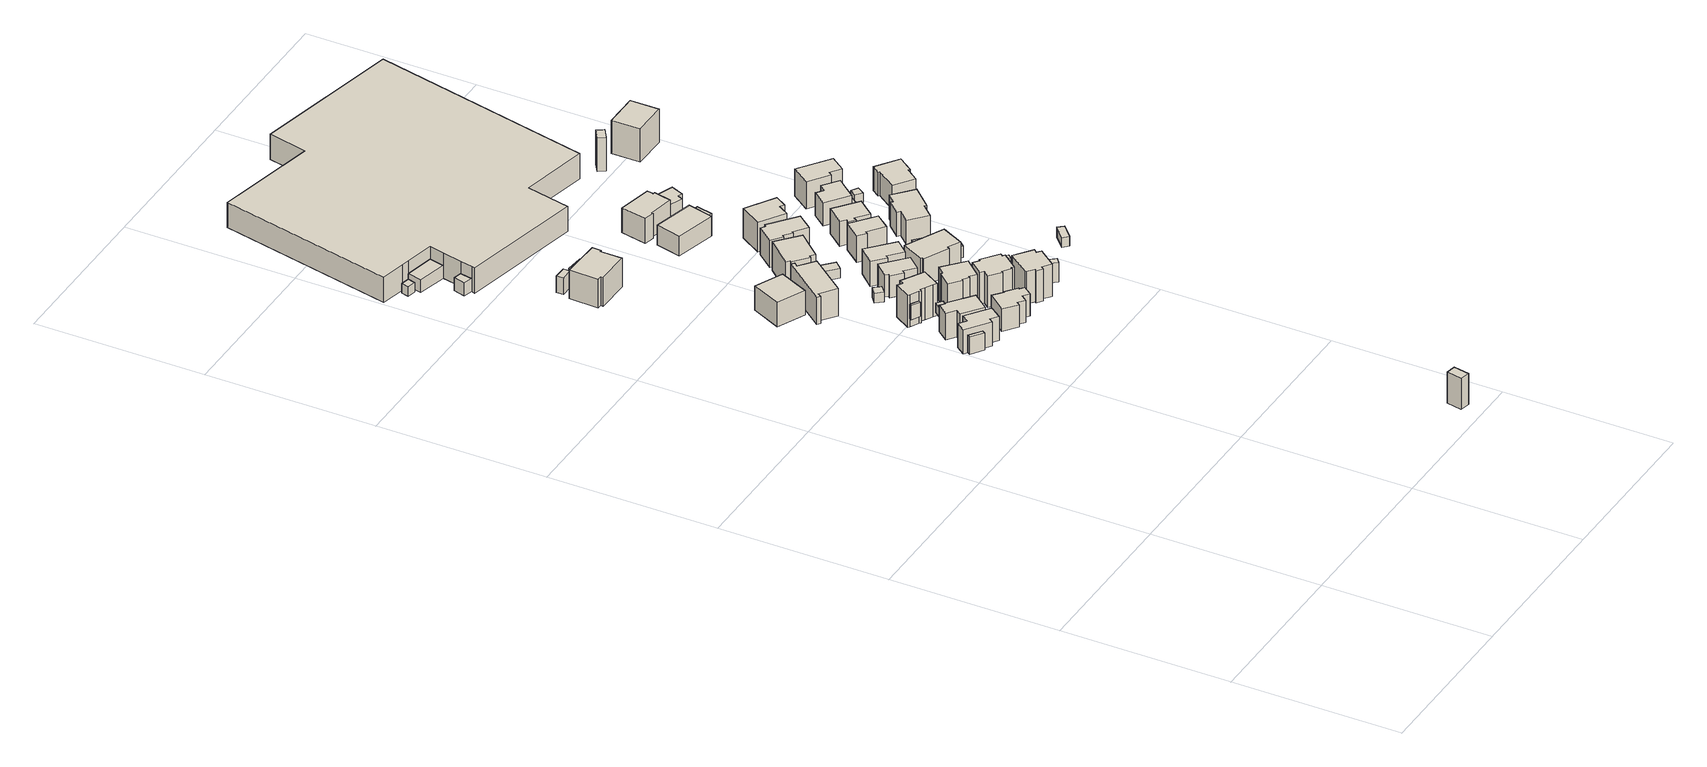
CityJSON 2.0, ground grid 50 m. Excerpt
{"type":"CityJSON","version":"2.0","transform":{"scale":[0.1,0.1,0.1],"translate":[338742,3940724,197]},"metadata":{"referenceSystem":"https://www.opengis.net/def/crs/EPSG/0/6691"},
"CityObjects":{
"building1":{"type":"Building","attributes":{"measuredHeight":6.3,"BuildingIDAttribute.prefecture":"14","BuildingIDAttribute.city":"14151","BuildingDetailAttribute.surveyYear":2015},"geometry":[{"type":"Solid","lod":"1","boundaries":[[[[0,1,2,3]],[[2,4,5,3]],[[1,6,4,2]],[[0,7,6,1]],[[3,5,7,0]],[[4,6,7,5]]]]}]},
"building2":{"type":"Building","attributes":{"usage":"411","measuredHeight":8.1,"storeysAboveGround":2,"BuildingIDAttribute.prefecture":"14","BuildingIDAttribute.city":"14151","BuildingDetailAttribute.totalFloorArea":90.64,"BuildingDetailAttribute.buildingFootprintArea":45.32,"BuildingDetailAttribute.buildingStructureType":"601","BuildingDetailAttribute.buildingStructureOrgType":"1","BuildingDetailAttribute.orgUsage":"10","BuildingDetailAttribute.surveyYear":2015},"geometry":[{"type":"Solid","lod":"1","boundaries":[[[[8,9,10,11,12,13,14,15]],[[14,16,17,15]],[[13,18,16,14]],[[12,19,18,13]],[[11,20,19,12]],[[10,21,20,11]],[[9,22,21,10]],[[8,23,22,9]],[[15,17,23,8]],[[16,18,19,20,21,22,23,17]]]]}]},
"building3":{"type":"Building","attributes":{"usage":"411","measuredHeight":8.9,"storeysAboveGround":2,"BuildingIDAttribute.prefecture":"14","BuildingIDAttribute.city":"14151","BuildingDetailAttribute.totalFloorArea":98.39,"BuildingDetailAttribute.buildingFootprintArea":49.19,"BuildingDetailAttribute.buildingStructureType":"601","BuildingDetailAttribute.buildingStructureOrgType":"1","BuildingDetailAttribute.orgUsage":"10","BuildingDetailAttribute.surveyYear":2015},"geometry":[{"type":"Solid","lod":"1","boundaries":[[[[24,25,26,27,28,29,30,31]],[[30,32,33,31]],[[29,34,32,30]],[[28,35,34,29]],[[27,36,35,28]],[[26,37,36,27]],[[25,38,37,26]],[[24,39,38,25]],[[31,33,39,24]],[[32,34,35,36,37,38,39,33]]]]}]},
"building4":{"type":"Building","attributes":{"measuredHeight":6.1,"BuildingIDAttribute.prefecture":"14","BuildingIDAttribute.city":"14151","BuildingDetailAttribute.surveyYear":2015},"geometry":[{"type":"Solid","lod":"1","boundaries":[[[[40,41,42,43]],[[42,44,45,43]],[[41,46,44,42]],[[40,47,46,41]],[[43,45,47,40]],[[44,46,47,45]]]]}]},
"building5":{"type":"Building","attributes":{"usage":"411","measuredHeight":8.2,"storeysAboveGround":2,"BuildingIDAttribute.prefecture":"14","BuildingIDAttribute.city":"14151","BuildingDetailAttribute.totalFloorArea":105.59,"BuildingDetailAttribute.buildingFootprintArea":52.79,"BuildingDetailAttribute.buildingStructureType":"601","BuildingDetailAttribute.buildingStructureOrgType":"1","BuildingDetailAttribute.orgUsage":"10","BuildingDetailAttribute.surveyYear":2015},"geometry":[{"type":"Solid","lod":"1","boundaries":[[[[48,49,50,51]],[[50,52,53,51]],[[49,54,52,50]],[[48,55,54,49]],[[51,53,55,48]],[[52,54,55,53]]]]}]},
"building6":{"type":"Building","attributes":{"BuildingIDAttribute.prefecture":"14","BuildingIDAttribute.city":"14151","BuildingDetailAttribute.surveyYear":2015},"geometry":[{"type":"Solid","lod":"1","boundaries":[[[[56,57,58,59]],[[58,60,61,59]],[[57,62,60,58]],[[56,63,62,57]],[[59,61,63,56]],[[60,62,63,61]]]]}]},
"building7":{"type":"Building","attributes":{"usage":"411","measuredHeight":7.5,"storeysAboveGround":2,"BuildingIDAttribute.prefecture":"14","BuildingIDAttribute.city":"14151","BuildingDetailAttribute.totalFloorArea":91.53,"BuildingDetailAttribute.buildingFootprintArea":45.77,"BuildingDetailAttribute.buildingStructureType":"601","BuildingDetailAttribute.buildingStructureOrgType":"1","BuildingDetailAttribute.orgUsage":"10","BuildingDetailAttribute.surveyYear":2015},"geometry":[{"type":"Solid","lod":"1","boundaries":[[[[64,65,66,67,68,69,70,71,72,73,74,75]],[[74,76,77,75]],[[73,78,76,74]],[[72,79,78,73]],[[71,80,79,72]],[[70,81,80,71]],[[69,82,81,70]],[[68,83,82,69]],[[67,84,83,68]],[[66,85,84,67]],[[65,86,85,66]],[[64,87,86,65]],[[75,77,87,64]],[[76,78,79,80,81,82,83,84,85,86,87,77]]]]}]},
"building8":{"type":"Building","attributes":{"usage":"411","measuredHeight":10.6,"storeysAboveGround":2,"BuildingIDAttribute.prefecture":"14","BuildingIDAttribute.city":"14151","BuildingDetailAttribute.totalFloorArea":95.6,"BuildingDetailAttribute.buildingFootprintArea":47.8,"BuildingDetailAttribute.buildingStructureType":"601","BuildingDetailAttribute.buildingStructureOrgType":"1","BuildingDetailAttribute.orgUsage":"10","BuildingDetailAttribute.surveyYear":2015},"geometry":[{"type":"Solid","lod":"1","boundaries":[[[[88,89,90,91,92,93,94,95,96,97,98,99]],[[98,100,101,99]],[[97,102,100,98]],[[96,103,102,97]],[[95,104,103,96]],[[94,105,104,95]],[[93,106,105,94]],[[92,107,106,93]],[[91,108,107,92]],[[90,109,108,91]],[[89,110,109,90]],[[88,111,110,89]],[[99,101,111,88]],[[100,102,103,104,105,106,107,108,109,110,111,101]]]]}]},
"building9":{"type":"Building","attributes":{"usage":"412","measuredHeight":8.9,"storeysAboveGround":2,"BuildingIDAttribute.prefecture":"14","BuildingIDAttribute.city":"14151","BuildingDetailAttribute.totalFloorArea":160.9,"BuildingDetailAttribute.buildingFootprintArea":80.45,"BuildingDetailAttribute.buildingStructureType":"601","BuildingDetailAttribute.buildingStructureOrgType":"1","BuildingDetailAttribute.orgUsage":"20","BuildingDetailAttribute.surveyYear":2015},"geometry":[{"type":"Solid","lod":"1","boundaries":[[[[112,113,114,115,116,117,118,119]],[[118,120,121,119]],[[117,122,120,118]],[[116,123,122,117]],[[115,124,123,116]],[[114,125,124,115]],[[113,126,125,114]],[[112,127,126,113]],[[119,121,127,112]],[[120,122,123,124,125,126,127,121]]]]}]},
"building10":{"type":"Building","attributes":{"measuredHeight":4.5,"BuildingIDAttribute.prefecture":"14","BuildingIDAttribute.city":"14151","BuildingDetailAttribute.surveyYear":2015},"geometry":[{"type":"Solid","lod":"1","boundaries":[[[[128,129,130,131]],[[130,132,133,131]],[[129,134,132,130]],[[128,135,134,129]],[[131,133,135,128]],[[132,134,135,133]]]]}]},
"building11":{"type":"Building","attributes":{"BuildingIDAttribute.prefecture":"14","BuildingIDAttribute.city":"14151","BuildingDetailAttribute.surveyYear":2015},"geometry":[{"type":"Solid","lod":"1","boundaries":[[[[136,137,138,139]],[[138,140,141,139]],[[137,142,140,138]],[[136,143,142,137]],[[139,141,143,136]],[[140,142,143,141]]]]}]},
"building12":{"type":"Building","attributes":{"usage":"411","measuredHeight":5.5,"storeysAboveGround":3,"BuildingIDAttribute.prefecture":"14","BuildingIDAttribute.city":"14151","BuildingDetailAttribute.totalFloorArea":53.23,"BuildingDetailAttribute.buildingFootprintArea":17.74,"BuildingDetailAttribute.buildingStructureType":"601","BuildingDetailAttribute.buildingStructureOrgType":"1","BuildingDetailAttribute.orgUsage":"10","BuildingDetailAttribute.surveyYear":2015},"geometry":[{"type":"Solid","lod":"1","boundaries":[[[[144,145,146,147]],[[146,148,149,147]],[[145,150,148,146]],[[144,151,150,145]],[[147,149,151,144]],[[148,150,151,149]]]]}]},
"building13":{"type":"Building","attributes":{"usage":"411","measuredHeight":10.9,"storeysAboveGround":2,"BuildingIDAttribute.prefecture":"14","BuildingIDAttribute.city":"14151","BuildingDetailAttribute.totalFloorArea":103.34,"BuildingDetailAttribute.buildingFootprintArea":51.67,"BuildingDetailAttribute.buildingStructureType":"601","BuildingDetailAttribute.buildingStructureOrgType":"1","BuildingDetailAttribute.orgUsage":"10","BuildingDetailAttribute.surveyYear":2015},"geometry":[{"type":"Solid","lod":"1","boundaries":[[[[152,153,154,155,156,157,158,159,160,161]],[[160,162,163,161]],[[159,164,162,160]],[[158,165,164,159]],[[157,166,165,158]],[[156,167,166,157]],[[155,168,167,156]],[[154,169,168,155]],[[153,170,169,154]],[[152,171,170,153]],[[161,163,171,152]],[[162,164,165,166,167,168,169,170,171,163]]]]}]},
"building14":{"type":"Building","attributes":{"usage":"411","measuredHeight":10.1,"storeysAboveGround":1,"BuildingIDAttribute.prefecture":"14","BuildingIDAttribute.city":"14151","BuildingDetailAttribute.totalFloorArea":96.18,"BuildingDetailAttribute.buildingFootprintArea":96.18,"BuildingDetailAttribute.buildingStructureType":"601","BuildingDetailAttribute.buildingStructureOrgType":"1","BuildingDetailAttribute.orgUsage":"10","BuildingDetailAttribute.surveyYear":2015},"geometry":[{"type":"Solid","lod":"1","boundaries":[[[[172,173,174,175,176,177,178,179]],[[178,180,181,179]],[[177,182,180,178]],[[176,183,182,177]],[[175,184,183,176]],[[174,185,184,175]],[[173,186,185,174]],[[172,187,186,173]],[[179,181,187,172]],[[180,182,183,184,185,186,187,181]]]]}]},
"building15":{"type":"Building","attributes":{"measuredHeight":15.4,"BuildingIDAttribute.prefecture":"14","BuildingIDAttribute.city":"14151","BuildingDetailAttribute.surveyYear":2015},"geometry":[{"type":"Solid","lod":"1","boundaries":[[[[188,189,190,191]],[[190,192,193,191]],[[189,194,192,190]],[[188,195,194,189]],[[191,193,195,188]],[[192,194,195,193]]]]}]},
"building16":{"type":"Building","attributes":{"BuildingIDAttribute.prefecture":"14","BuildingIDAttribute.city":"14151","BuildingDetailAttribute.surveyYear":2015},"geometry":[{"type":"Solid","lod":"1","boundaries":[[[[196,197,198,199]],[[198,200,201,199]],[[197,202,200,198]],[[196,203,202,197]],[[199,201,203,196]],[[200,202,203,201]]]]}]},
"building17":{"type":"Building","attributes":{"usage":"411","measuredHeight":7.6,"storeysAboveGround":2,"BuildingIDAttribute.prefecture":"14","BuildingIDAttribute.city":"14151","BuildingDetailAttribute.totalFloorArea":82.46,"BuildingDetailAttribute.buildingFootprintArea":41.23,"BuildingDetailAttribute.buildingStructureType":"601","BuildingDetailAttribute.buildingStructureOrgType":"1","BuildingDetailAttribute.orgUsage":"10","BuildingDetailAttribute.surveyYear":2015},"geometry":[{"type":"Solid","lod":"1","boundaries":[[[[204,205,206,207,208,209,210,211]],[[210,212,213,211]],[[209,214,212,210]],[[208,215,214,209]],[[207,216,215,208]],[[206,217,216,207]],[[205,218,217,206]],[[204,219,218,205]],[[211,213,219,204]],[[212,214,215,216,217,218,219,213]]]]}]},
"building18":{"type":"Building","attributes":{"usage":"411","measuredHeight":10.6,"storeysAboveGround":2,"BuildingIDAttribute.prefecture":"14","BuildingIDAttribute.city":"14151","BuildingDetailAttribute.totalFloorArea":109.47,"BuildingDetailAttribute.buildingFootprintArea":54.73,"BuildingDetailAttribute.buildingStructureType":"601","BuildingDetailAttribute.buildingStructureOrgType":"1","BuildingDetailAttribute.orgUsage":"10","BuildingDetailAttribute.surveyYear":2015},"geometry":[{"type":"Solid","lod":"1","boundaries":[[[[220,221,222,223,224,225,226,227,228,229,230,231,232,233,234,235,236]],[[235,237,238,236]],[[234,239,237,235]],[[233,240,239,234]],[[232,241,240,233]],[[231,242,241,232]],[[230,243,242,231]],[[229,244,243,230]],[[228,245,244,229]],[[227,246,245,228]],[[226,247,246,227]],[[225,248,247,226]],[[224,249,248,225]],[[223,250,249,224]],[[222,251,250,223]],[[221,252,251,222]],[[220,253,252,221]],[[236,238,253,220]],[[237,239,240,241,242,243,244,245,246,247,248,249,250,251,252,253,238]]]]}]},
"building19":{"type":"Building","attributes":{"BuildingIDAttribute.prefecture":"14","BuildingIDAttribute.city":"14151","BuildingDetailAttribute.surveyYear":2015},"geometry":[{"type":"Solid","lod":"1","boundaries":[[[[254,255,256,257,258,259]],[[258,260,261,259]],[[257,262,260,258]],[[256,263,262,257]],[[255,264,263,256]],[[254,265,264,255]],[[259,261,265,254]],[[260,262,263,264,265,261]]]]}]},
"building20":{"type":"Building","attributes":{"BuildingIDAttribute.prefecture":"14","BuildingIDAttribute.city":"14151","BuildingDetailAttribute.surveyYear":2015,"BuildingLandSlideRiskAttribute.description":"1","BuildingLandSlideRiskAttribute.areaType":"1"},"geometry":[{"type":"Solid","lod":"1","boundaries":[[[[266,267,268,269]],[[268,270,271,269]],[[267,272,270,268]],[[266,273,272,267]],[[269,271,273,266]],[[270,272,273,271]]]]}]},
"building21":{"type":"Building","attributes":{"usage":"411","measuredHeight":10.8,"storeysAboveGround":2,"BuildingIDAttribute.prefecture":"14","BuildingIDAttribute.city":"14151","BuildingDetailAttribute.totalFloorArea":107.06,"BuildingDetailAttribute.buildingFootprintArea":53.53,"BuildingDetailAttribute.buildingStructureType":"601","BuildingDetailAttribute.buildingStructureOrgType":"1","BuildingDetailAttribute.orgUsage":"10","BuildingDetailAttribute.surveyYear":2015},"geometry":[{"type":"Solid","lod":"1","boundaries":[[[[274,275,276,277,278,279,280,281,282,283,284,285]],[[284,286,287,285]],[[283,288,286,284]],[[282,289,288,283]],[[281,290,289,282]],[[280,291,290,281]],[[279,292,291,280]],[[278,293,292,279]],[[277,294,293,278]],[[276,295,294,277]],[[275,296,295,276]],[[274,297,296,275]],[[285,287,297,274]],[[286,288,289,290,291,292,293,294,295,296,297,287]]]]}]},
"building22":{"type":"Building","attributes":{"usage":"411","measuredHeight":10,"storeysAboveGround":2,"BuildingIDAttribute.prefecture":"14","BuildingIDAttribute.city":"14151","BuildingDetailAttribute.totalFloorArea":139.45,"BuildingDetailAttribute.buildingFootprintArea":69.72,"BuildingDetailAttribute.buildingStructureType":"601","BuildingDetailAttribute.buildingStructureOrgType":"1","BuildingDetailAttribute.orgUsage":"10","BuildingDetailAttribute.surveyYear":2015},"geometry":[{"type":"Solid","lod":"1","boundaries":[[[[298,299,300,301,302,303,304,305]],[[304,306,307,305]],[[303,308,306,304]],[[302,309,308,303]],[[301,310,309,302]],[[300,311,310,301]],[[299,312,311,300]],[[298,313,312,299]],[[305,307,313,298]],[[306,308,309,310,311,312,313,307]]]]}]},
"building23":{"type":"Building","attributes":{"BuildingIDAttribute.prefecture":"14","BuildingIDAttribute.city":"14151","BuildingDetailAttribute.surveyYear":2015},"geometry":[{"type":"Solid","lod":"1","boundaries":[[[[314,315,316,317]],[[316,318,319,317]],[[315,320,318,316]],[[314,321,320,315]],[[317,319,321,314]],[[318,320,321,319]]]]}]},
"building24":{"type":"Building","attributes":{"measuredHeight":9.8,"BuildingIDAttribute.prefecture":"14","BuildingIDAttribute.city":"14151","BuildingDetailAttribute.surveyYear":2015},"geometry":[{"type":"Solid","lod":"1","boundaries":[[[[322,323,223,222,221,220]],[[221,324,325,220]],[[222,326,324,221]],[[223,327,326,222]],[[323,328,327,223]],[[322,329,328,323]],[[220,325,329,322]],[[324,326,327,328,329,325]]]]}]},
"building25":{"type":"Building","attributes":{"usage":"411","measuredHeight":8.4,"storeysAboveGround":1,"BuildingIDAttribute.prefecture":"14","BuildingIDAttribute.city":"14151","BuildingDetailAttribute.totalFloorArea":49.91,"BuildingDetailAttribute.buildingFootprintArea":49.91,"BuildingDetailAttribute.buildingStructureType":"601","BuildingDetailAttribute.buildingStructureOrgType":"1","BuildingDetailAttribute.orgUsage":"10","BuildingDetailAttribute.surveyYear":2015},"geometry":[{"type":"Solid","lod":"1","boundaries":[[[[330,331,332,333,334,335]],[[334,336,337,335]],[[333,338,336,334]],[[332,339,338,333]],[[331,340,339,332]],[[330,341,340,331]],[[335,337,341,330]],[[336,338,339,340,341,337]]]]}]},
"building26":{"type":"Building","attributes":{"measuredHeight":9,"BuildingIDAttribute.prefecture":"14","BuildingIDAttribute.city":"14151","BuildingDetailAttribute.surveyYear":2015},"geometry":[{"type":"Solid","lod":"1","boundaries":[[[[342,343,344,345]],[[344,346,347,345]],[[343,348,346,344]],[[342,349,348,343]],[[345,347,349,342]],[[346,348,349,347]]]]}]},
"building27":{"type":"Building","attributes":{"measuredHeight":5.7,"BuildingIDAttribute.prefecture":"14","BuildingIDAttribute.city":"14151","BuildingDetailAttribute.surveyYear":2015,"BuildingLandSlideRiskAttribute.description":"1","BuildingLandSlideRiskAttribute.areaType":"1"},"geometry":[{"type":"Solid","lod":"1","boundaries":[[[[350,351,352,353]],[[352,354,355,353]],[[351,356,354,352]],[[350,357,356,351]],[[353,355,357,350]],[[354,356,357,355]]]]}]},
"building28":{"type":"Building","attributes":{"measuredHeight":5.1,"BuildingIDAttribute.prefecture":"14","BuildingIDAttribute.city":"14151","BuildingDetailAttribute.surveyYear":2015,"BuildingLandSlideRiskAttribute.description":"1","BuildingLandSlideRiskAttribute.areaType":"1"},"geometry":[{"type":"Solid","lod":"1","boundaries":[[[[358,359,360,361]],[[360,362,363,361]],[[359,364,362,360]],[[358,365,364,359]],[[361,363,365,358]],[[362,364,365,363]]]]}]},
"building29":{"type":"Building","attributes":{"measuredHeight":6.6,"BuildingIDAttribute.prefecture":"14","BuildingIDAttribute.city":"14151","BuildingDetailAttribute.surveyYear":2015},"geometry":[{"type":"Solid","lod":"1","boundaries":[[[[366,367,368,369]],[[368,370,371,369]],[[367,372,370,368]],[[366,373,372,367]],[[369,371,373,366]],[[370,372,373,371]]]]}]},
"building30":{"type":"Building","attributes":{"usage":"411","measuredHeight":9.5,"storeysAboveGround":2,"BuildingIDAttribute.prefecture":"14","BuildingIDAttribute.city":"14151","BuildingDetailAttribute.totalFloorArea":160.96,"BuildingDetailAttribute.buildingFootprintArea":80.48,"BuildingDetailAttribute.buildingStructureType":"601","BuildingDetailAttribute.buildingStructureOrgType":"1","BuildingDetailAttribute.orgUsage":"10","BuildingDetailAttribute.surveyYear":2015},"geometry":[{"type":"Solid","lod":"1","boundaries":[[[[374,375,376,377,378,379,380,381]],[[380,382,383,381]],[[379,384,382,380]],[[378,385,384,379]],[[377,386,385,378]],[[376,387,386,377]],[[375,388,387,376]],[[374,389,388,375]],[[381,383,389,374]],[[382,384,385,386,387,388,389,383]]]]}]},
"building31":{"type":"Building","attributes":{"BuildingIDAttribute.prefecture":"14","BuildingIDAttribute.city":"14151","BuildingDetailAttribute.surveyYear":2015},"geometry":[{"type":"Solid","lod":"1","boundaries":[[[[390,391,392,393]],[[392,394,395,393]],[[391,396,394,392]],[[390,397,396,391]],[[393,395,397,390]],[[394,396,397,395]]]]}]},
"building32":{"type":"Building","attributes":{"usage":"411","measuredHeight":9.3,"storeysAboveGround":2,"BuildingIDAttribute.prefecture":"14","BuildingIDAttribute.city":"14151","BuildingDetailAttribute.totalFloorArea":120.4,"BuildingDetailAttribute.buildingFootprintArea":60.2,"BuildingDetailAttribute.buildingStructureType":"601","BuildingDetailAttribute.buildingStructureOrgType":"1","BuildingDetailAttribute.orgUsage":"10","BuildingDetailAttribute.surveyYear":2015},"geometry":[{"type":"Solid","lod":"1","boundaries":[[[[398,399,400,401,402,403,404,405,406,407]],[[406,408,409,407]],[[405,410,408,406]],[[404,411,410,405]],[[403,412,411,404]],[[402,413,412,403]],[[401,414,413,402]],[[400,415,414,401]],[[399,416,415,400]],[[398,417,416,399]],[[407,409,417,398]],[[408,410,411,412,413,414,415,416,417,409]]]]}]},
"building33":{"type":"Building","attributes":{"usage":"411","measuredHeight":8.7,"storeysAboveGround":2,"BuildingIDAttribute.prefecture":"14","BuildingIDAttribute.city":"14151","BuildingDetailAttribute.totalFloorArea":81.34,"BuildingDetailAttribute.buildingFootprintArea":40.67,"BuildingDetailAttribute.buildingStructureType":"601","BuildingDetailAttribute.buildingStructureOrgType":"1","BuildingDetailAttribute.orgUsage":"10","BuildingDetailAttribute.surveyYear":2015},"geometry":[{"type":"Solid","lod":"1","boundaries":[[[[418,419,420,421,422,423]],[[422,424,425,423]],[[421,426,424,422]],[[420,427,426,421]],[[419,428,427,420]],[[418,429,428,419]],[[423,425,429,418]],[[424,426,427,428,429,425]]]]}]},
"building34":{"type":"Building","attributes":{"measuredHeight":3.7,"BuildingIDAttribute.prefecture":"14","BuildingIDAttribute.city":"14151","BuildingDetailAttribute.surveyYear":2015},"geometry":[{"type":"Solid","lod":"1","boundaries":[[[[430,431,432,433]],[[432,434,435,433]],[[431,436,434,432]],[[430,437,436,431]],[[433,435,437,430]],[[434,436,437,435]]]]}]},
"building35":{"type":"Building","attributes":{"usage":"411","measuredHeight":8.3,"storeysAboveGround":2,"BuildingIDAttribute.prefecture":"14","BuildingIDAttribute.city":"14151","BuildingDetailAttribute.totalFloorArea":153.98,"BuildingDetailAttribute.buildingFootprintArea":76.99,"BuildingDetailAttribute.buildingStructureType":"601","BuildingDetailAttribute.buildingStructureOrgType":"1","BuildingDetailAttribute.orgUsage":"10","BuildingDetailAttribute.surveyYear":2015},"geometry":[{"type":"Solid","lod":"1","boundaries":[[[[438,439,440,441]],[[440,442,443,441]],[[439,444,442,440]],[[438,445,444,439]],[[441,443,445,438]],[[442,444,445,443]]]]}]},
"building36":{"type":"Building","attributes":{"usage":"411","measuredHeight":3.7,"storeysAboveGround":1,"BuildingIDAttribute.prefecture":"14","BuildingIDAttribute.city":"14151","BuildingDetailAttribute.totalFloorArea":26.27,"BuildingDetailAttribute.buildingFootprintArea":26.27,"BuildingDetailAttribute.buildingStructureType":"601","BuildingDetailAttribute.buildingStructureOrgType":"1","BuildingDetailAttribute.orgUsage":"10","BuildingDetailAttribute.surveyYear":2015},"geometry":[{"type":"Solid","lod":"1","boundaries":[[[[446,447,448,449]],[[448,450,451,449]],[[447,452,450,448]],[[446,453,452,447]],[[449,451,453,446]],[[450,452,453,451]]]]}]},
"building37":{"type":"Building","attributes":{"BuildingIDAttribute.prefecture":"14","BuildingIDAttribute.city":"14151","BuildingDetailAttribute.surveyYear":2015},"geometry":[{"type":"Solid","lod":"1","boundaries":[[[[454,455,456,457]],[[456,458,459,457]],[[455,460,458,456]],[[454,461,460,455]],[[457,459,461,454]],[[458,460,461,459]]]]}]},
"building38":{"type":"Building","attributes":{"usage":"411","measuredHeight":10.2,"storeysAboveGround":2,"BuildingIDAttribute.prefecture":"14","BuildingIDAttribute.city":"14151","BuildingDetailAttribute.totalFloorArea":97.08,"BuildingDetailAttribute.buildingFootprintArea":48.54,"BuildingDetailAttribute.buildingStructureType":"601","BuildingDetailAttribute.buildingStructureOrgType":"1","BuildingDetailAttribute.orgUsage":"10","BuildingDetailAttribute.surveyYear":2015},"geometry":[{"type":"Solid","lod":"1","boundaries":[[[[462,463,464,465,466,467]],[[466,468,469,467]],[[465,470,468,466]],[[464,471,470,465]],[[463,472,471,464]],[[462,473,472,463]],[[467,469,473,462]],[[468,470,471,472,473,469]]]]}]},
"building39":{"type":"Building","attributes":{"usage":"411","measuredHeight":8.2,"storeysAboveGround":2,"BuildingIDAttribute.prefecture":"14","BuildingIDAttribute.city":"14151","BuildingDetailAttribute.totalFloorArea":128.51,"BuildingDetailAttribute.buildingFootprintArea":64.25,"BuildingDetailAttribute.buildingStructureType":"601","BuildingDetailAttribute.buildingStructureOrgType":"1","BuildingDetailAttribute.orgUsage":"10","BuildingDetailAttribute.surveyYear":2015},"geometry":[{"type":"Solid","lod":"1","boundaries":[[[[474,475,476,477,478,479,480,481]],[[480,482,483,481]],[[479,484,482,480]],[[478,485,484,479]],[[477,486,485,478]],[[476,487,486,477]],[[475,488,487,476]],[[474,489,488,475]],[[481,483,489,474]],[[482,484,485,486,487,488,489,483]]]]}]},
"building40":{"type":"Building","attributes":{"usage":"411","measuredHeight":8.4,"storeysAboveGround":2,"BuildingIDAttribute.prefecture":"14","BuildingIDAttribute.city":"14151","BuildingDetailAttribute.totalFloorArea":95.35,"BuildingDetailAttribute.buildingFootprintArea":47.68,"BuildingDetailAttribute.buildingStructureType":"601","BuildingDetailAttribute.buildingStructureOrgType":"1","BuildingDetailAttribute.orgUsage":"10","BuildingDetailAttribute.surveyYear":2015},"geometry":[{"type":"Solid","lod":"1","boundaries":[[[[490,491,492,493,494,495,496,497]],[[496,498,499,497]],[[495,500,498,496]],[[494,501,500,495]],[[493,502,501,494]],[[492,503,502,493]],[[491,504,503,492]],[[490,505,504,491]],[[497,499,505,490]],[[498,500,501,502,503,504,505,499]]]]}]},
"building41":{"type":"Building","attributes":{"BuildingIDAttribute.prefecture":"14","BuildingIDAttribute.city":"14151","BuildingDetailAttribute.surveyYear":2015},"geometry":[{"type":"Solid","lod":"1","boundaries":[[[[506,507,508,509]],[[508,510,511,509]],[[507,512,510,508]],[[506,513,512,507]],[[509,511,513,506]],[[510,512,513,511]]]]}]},
"building42":{"type":"Building","attributes":{"BuildingIDAttribute.prefecture":"14","BuildingIDAttribute.city":"14151","BuildingDetailAttribute.surveyYear":2015},"geometry":[{"type":"Solid","lod":"1","boundaries":[[[[514,515,516,517]],[[516,518,519,517]],[[515,520,518,516]],[[514,521,520,515]],[[517,519,521,514]],[[518,520,521,519]]]]}]},
"building43":{"type":"Building","attributes":{"usage":"411","measuredHeight":8.5,"storeysAboveGround":2,"BuildingIDAttribute.prefecture":"14","BuildingIDAttribute.city":"14151","BuildingDetailAttribute.totalFloorArea":154.51,"BuildingDetailAttribute.buildingFootprintArea":77.25,"BuildingDetailAttribute.buildingStructureType":"601","BuildingDetailAttribute.buildingStructureOrgType":"1","BuildingDetailAttribute.orgUsage":"10","BuildingDetailAttribute.surveyYear":2015},"geometry":[{"type":"Solid","lod":"1","boundaries":[[[[522,523,524,525,526,527,528,529,530,531]],[[530,532,533,531]],[[529,534,532,530]],[[528,535,534,529]],[[527,536,535,528]],[[526,537,536,527]],[[525,538,537,526]],[[524,539,538,525]],[[523,540,539,524]],[[522,541,540,523]],[[531,533,541,522]],[[532,534,535,536,537,538,539,540,541,533]]]]}]},
"building44":{"type":"Building","attributes":{"usage":"411","measuredHeight":4.1,"storeysAboveGround":1,"BuildingIDAttribute.prefecture":"14","BuildingIDAttribute.city":"14151","BuildingDetailAttribute.totalFloorArea":24.59,"BuildingDetailAttribute.buildingFootprintArea":24.59,"BuildingDetailAttribute.buildingStructureType":"601","BuildingDetailAttribute.buildingStructureOrgType":"1","BuildingDetailAttribute.orgUsage":"10","BuildingDetailAttribute.surveyYear":2015},"geometry":[{"type":"Solid","lod":"1","boundaries":[[[[542,543,544,545,546,547,548]],[[547,549,550,548]],[[546,551,549,547]],[[545,552,551,546]],[[544,553,552,545]],[[543,554,553,544]],[[542,555,554,543]],[[548,550,555,542]],[[549,551,552,553,554,555,550]]]]}]},
"building45":{"type":"Building","attributes":{"usage":"411","measuredHeight":7.6,"storeysAboveGround":2,"BuildingIDAttribute.prefecture":"14","BuildingIDAttribute.city":"14151","BuildingDetailAttribute.totalFloorArea":89.17,"BuildingDetailAttribute.buildingFootprintArea":44.59,"BuildingDetailAttribute.buildingStructureType":"601","BuildingDetailAttribute.buildingStructureOrgType":"1","BuildingDetailAttribute.orgUsage":"10","BuildingDetailAttribute.surveyYear":2015},"geometry":[{"type":"Solid","lod":"1","boundaries":[[[[556,557,558,559,560,561,562]],[[561,563,564,562]],[[560,565,563,561]],[[559,566,565,560]],[[558,567,566,559]],[[557,568,567,558]],[[556,569,568,557]],[[562,564,569,556]],[[563,565,566,567,568,569,564]]]]}]},
"building46":{"type":"Building","attributes":{"measuredHeight":6.5,"BuildingIDAttribute.prefecture":"14","BuildingIDAttribute.city":"14151","BuildingDetailAttribute.surveyYear":2015},"geometry":[{"type":"Solid","lod":"1","boundaries":[[[[570,571,557,556]],[[557,572,573,556]],[[571,574,572,557]],[[570,575,574,571]],[[556,573,575,570]],[[572,574,575,573]]]]}]},
"building47":{"type":"Building","attributes":{"BuildingIDAttribute.prefecture":"14","BuildingIDAttribute.city":"14151","BuildingDetailAttribute.surveyYear":2015},"geometry":[{"type":"Solid","lod":"1","boundaries":[[[[576,577,578,579]],[[578,580,581,579]],[[577,582,580,578]],[[576,583,582,577]],[[579,581,583,576]],[[580,582,583,581]]]]}]},
"building48":{"type":"Building","attributes":{"BuildingIDAttribute.prefecture":"14","BuildingIDAttribute.city":"14151","BuildingDetailAttribute.surveyYear":2015},"geometry":[{"type":"Solid","lod":"1","boundaries":[[[[584,585,586,587]],[[586,588,589,587]],[[585,590,588,586]],[[584,591,590,585]],[[587,589,591,584]],[[588,590,591,589]]]]}]},
"building49":{"type":"Building","attributes":{"usage":"402","measuredHeight":8.7,"storeysAboveGround":2,"BuildingIDAttribute.prefecture":"14","BuildingIDAttribute.city":"14151","BuildingDetailAttribute.totalFloorArea":8668.52,"BuildingDetailAttribute.buildingFootprintArea":4334.26,"BuildingDetailAttribute.buildingStructureType":"610","BuildingDetailAttribute.buildingStructureOrgType":"2","BuildingDetailAttribute.orgUsage":"71","BuildingDetailAttribute.surveyYear":2015,"BuildingLandSlideRiskAttribute.description":"1","BuildingLandSlideRiskAttribute.areaType":"1"},"geometry":[{"type":"Solid","lod":"1","boundaries":[[[[592,593,594,595,596,597,598,599,600,350,353,359,358,361,601,602]],[[601,603,604,602]],[[361,605,603,601]],[[358,606,605,361]],[[359,607,606,358]],[[353,608,607,359]],[[350,609,608,353]],[[600,610,609,350]],[[599,611,610,600]],[[598,612,611,599]],[[597,613,612,598]],[[596,614,613,597]],[[595,615,614,596]],[[594,616,615,595]],[[593,617,616,594]],[[592,618,617,593]],[[602,604,618,592]],[[603,605,606,607,608,609,610,611,612,613,614,615,616,617,618,604]]]]}]},
"building50":{"type":"Building","attributes":{"usage":"411","measuredHeight":9.3,"storeysAboveGround":2,"BuildingIDAttribute.prefecture":"14","BuildingIDAttribute.city":"14151","BuildingDetailAttribute.totalFloorArea":139.45,"BuildingDetailAttribute.buildingFootprintArea":69.72,"BuildingDetailAttribute.buildingStructureType":"601","BuildingDetailAttribute.buildingStructureOrgType":"1","BuildingDetailAttribute.orgUsage":"10","BuildingDetailAttribute.surveyYear":2015},"geometry":[{"type":"Solid","lod":"1","boundaries":[[[[619,620,621,622,623,624]],[[623,625,626,624]],[[622,627,625,623]],[[621,628,627,622]],[[620,629,628,621]],[[619,630,629,620]],[[624,626,630,619]],[[625,627,628,629,630,626]]]]}]},
"building51":{"type":"Building","attributes":{"usage":"411","measuredHeight":8.6,"storeysAboveGround":2,"BuildingIDAttribute.prefecture":"14","BuildingIDAttribute.city":"14151","BuildingDetailAttribute.totalFloorArea":119.68,"BuildingDetailAttribute.buildingFootprintArea":59.84,"BuildingDetailAttribute.buildingStructureType":"601","BuildingDetailAttribute.buildingStructureOrgType":"1","BuildingDetailAttribute.orgUsage":"10","BuildingDetailAttribute.surveyYear":2015},"geometry":[{"type":"Solid","lod":"1","boundaries":[[[[631,632,633,634,635,636,637,638]],[[637,639,640,638]],[[636,641,639,637]],[[635,642,641,636]],[[634,643,642,635]],[[633,644,643,634]],[[632,645,644,633]],[[631,646,645,632]],[[638,640,646,631]],[[639,641,642,643,644,645,646,640]]]]}]},
"building52":{"type":"Building","attributes":{"BuildingIDAttribute.prefecture":"14","BuildingIDAttribute.city":"14151","BuildingDetailAttribute.surveyYear":2015},"geometry":[{"type":"Solid","lod":"1","boundaries":[[[[647,648,649,650]],[[649,651,652,650]],[[648,653,651,649]],[[647,654,653,648]],[[650,652,654,647]],[[651,653,654,652]]]]}]},
"building53":{"type":"Building","attributes":{"measuredHeight":10.8,"BuildingIDAttribute.prefecture":"14","BuildingIDAttribute.city":"14151","BuildingDetailAttribute.surveyYear":2015},"geometry":[{"type":"Solid","lod":"1","boundaries":[[[[655,656,657,658]],[[657,659,660,658]],[[656,661,659,657]],[[655,662,661,656]],[[658,660,662,655]],[[659,661,662,660]]]]}]},
"building54":{"type":"Building","attributes":{"usage":"411","measuredHeight":11.5,"storeysAboveGround":2,"BuildingIDAttribute.prefecture":"14","BuildingIDAttribute.city":"14151","BuildingDetailAttribute.totalFloorArea":147.24,"BuildingDetailAttribute.buildingFootprintArea":73.62,"BuildingDetailAttribute.buildingStructureType":"601","BuildingDetailAttribute.buildingStructureOrgType":"1","BuildingDetailAttribute.orgUsage":"10","BuildingDetailAttribute.surveyYear":2015},"geometry":[{"type":"Solid","lod":"1","boundaries":[[[[663,664,665,666]],[[665,667,668,666]],[[664,669,667,665]],[[663,670,669,664]],[[666,668,670,663]],[[667,669,670,668]]]]}]}
},
"vertices":[
[210,1101,272],[204,1092,272],[169,1117,272],[175,1126,272],[169,1117,326],[175,1126,326],[204,1092,326],[210,1101,326],
[268,1084,266],[247,1100,266],[237,1087,266],[170,1136,266],[190,1164,266],[212,1148,266],[227,1169,266],[294,1119,266],[227,1169,341],[294,1119,341],[212,1148,341],[190,1164,341],[170,1136,341],[237,1087,341],[247,1100,341],[268,1084,341],
[291,1136,256],[233,1181,256],[244,1195,256],[219,1214,256],[244,1246,256],[259,1235,256],[261,1238,256],[329,1184,256],[261,1238,339],[329,1184,339],[259,1235,339],[244,1246,339],[219,1214,339],[244,1195,339],[233,1181,339],[291,1136,339],
[261,1337,254],[265,1344,254],[290,1330,254],[285,1323,254],[290,1330,298],[285,1323,298],[265,1344,298],[261,1337,298],
[257,1711,204],[217,1624,204],[135,1662,204],[175,1749,204],[135,1662,280],[175,1749,280],[217,1624,280],[257,1711,280],
[344,1288,248],[318,1257,248],[303,1270,248],[328,1301,248],[303,1270,278],[328,1301,278],[318,1257,278],[344,1288,278],
[395,1084,259],[381,1066,259],[363,1081,259],[355,1071,259],[317,1102,259],[360,1156,259],[389,1132,259],[391,1134,259],[423,1109,259],[420,1106,259],[433,1096,259],[413,1070,259],[433,1096,329],[413,1070,329],[420,1106,329],[423,1109,329],[391,1134,329],[389,1132,329],[360,1156,329],[317,1102,329],[355,1071,329],[363,1081,329],[381,1066,329],[395,1084,329],
[333,1312,227],[312,1325,227],[300,1332,227],[296,1326,227],[290,1330,227],[265,1344,227],[261,1347,227],[289,1394,227],[304,1385,227],[311,1397,227],[377,1359,227],[345,1305,227],[377,1359,327],[345,1305,327],[311,1397,327],[304,1385,327],[289,1394,327],[261,1347,327],[265,1344,327],[290,1330,327],[296,1326,327],[300,1332,327],[312,1325,327],[333,1312,327],
[207,1580,205],[199,1569,205],[190,1576,205],[294,1707,205],[303,1700,205],[294,1689,205],[338,1654,205],[252,1545,205],[338,1654,290],[252,1545,290],[294,1689,290],[303,1700,290],[294,1707,290],[190,1576,290],[199,1569,290],[207,1580,290],
[246,1721,203],[252,1735,203],[270,1727,203],[264,1714,203],[270,1727,243],[264,1714,243],[252,1735,243],[246,1721,243],
[351,1499,219],[367,1479,219],[346,1461,219],[329,1481,219],[346,1461,249],[329,1481,249],[367,1479,249],[351,1499,249],
[133,2286,135],[133,2266,135],[96,2266,135],[96,2287,135],[96,2266,187],[96,2287,187],[133,2266,187],[133,2286,187],
[413,1250,222],[409,1245,222],[393,1258,222],[389,1254,222],[358,1281,222],[391,1319,222],[395,1316,222],[414,1338,222],[475,1284,222],[431,1234,222],[475,1284,326],[431,1234,326],[414,1338,326],[395,1316,326],[391,1319,326],[358,1281,326],[389,1254,326],[393,1258,326],[409,1245,326],[413,1250,326],
[96,2157,135],[83,2158,135],[86,2244,135],[205,2240,135],[204,2213,135],[199,2213,135],[198,2148,135],[96,2150,135],[198,2148,225],[96,2150,225],[199,2213,225],[204,2213,225],[205,2240,225],[86,2244,225],[83,2158,225],[96,2157,225],
[787,8,80],[797,54,80],[826,48,80],[817,2,80],[826,48,177],[817,2,177],[797,54,177],[787,8,177],
[434,1405,222],[420,1389,222],[406,1402,222],[420,1417,222],[406,1402,252],[420,1417,252],[420,1389,252],[434,1405,252],
[406,1438,218],[399,1431,218],[370,1458,218],[375,1463,218],[367,1470,218],[404,1510,218],[470,1450,218],[435,1411,218],[470,1450,287],[435,1411,287],[404,1510,287],[367,1470,287],[375,1463,287],[370,1458,287],[399,1431,287],[406,1438,287],
[541,1221,226],[538,1218,226],[545,1213,226],[537,1203,226],[507,1166,226],[501,1171,226],[498,1167,226],[475,1185,226],[472,1181,226],[439,1207,226],[453,1225,226],[443,1233,226],[474,1272,226],[492,1258,226],[496,1263,226],[544,1225,226],[542,1223,226],[544,1225,325],[542,1223,325],[496,1263,325],[492,1258,325],[474,1272,325],[443,1233,325],[453,1225,325],[439,1207,325],[472,1181,325],[475,1185,325],[498,1167,325],[501,1171,325],[507,1166,325],[537,1203,325],[545,1213,325],[538,1218,325],[541,1221,325],
[215,2246,137],[188,2249,137],[189,2262,137],[165,2264,137],[167,2289,137],[218,2284,137],[167,2289,167],[218,2284,167],[165,2264,167],[189,2262,167],[188,2249,167],[215,2246,167],
[63,2703,9],[68,2725,9],[94,2719,9],[88,2697,9],[94,2719,39],[88,2697,39],[68,2725,39],[63,2703,39],
[538,1102,226],[532,1094,226],[516,1106,226],[520,1111,226],[501,1126,226],[502,1128,226],[499,1130,226],[549,1195,226],[599,1156,226],[591,1146,226],[603,1137,226],[562,1084,226],[603,1137,327],[562,1084,327],[591,1146,327],[599,1156,327],[549,1195,327],[499,1130,327],[502,1128,327],[501,1126,327],[520,1111,327],[516,1106,327],[532,1094,327],[538,1102,327],
[361,1686,191],[356,1681,191],[314,1718,191],[317,1721,191],[308,1729,191],[374,1803,191],[437,1747,191],[374,1676,191],[437,1747,281],[374,1676,281],[374,1803,281],[308,1729,281],[317,1721,281],[314,1718,281],[356,1681,281],[361,1686,281],
[371,1656,205],[392,1678,205],[428,1644,205],[407,1622,205],[428,1644,235],[407,1622,235],[392,1678,235],[371,1656,235],
[555,1208,226],[545,1196,226],[538,1218,321],[541,1221,321],[545,1213,321],[537,1203,321],[545,1196,321],[555,1208,321],
[450,1580,205],[523,1513,205],[489,1475,205],[451,1510,205],[444,1502,205],[408,1535,205],[444,1502,284],[408,1535,284],[451,1510,284],[489,1475,284],[523,1513,284],[450,1580,284],
[571,1186,226],[557,1201,226],[564,1207,226],[577,1192,226],[564,1207,304],[577,1192,304],[557,1201,304],[571,1186,304],
[160,2569,8],[134,2576,8],[143,2611,8],[167,2605,8],[143,2611,49],[167,2605,49],[134,2576,49],[160,2569,49],
[190,2706,8],[180,2662,8],[95,2683,8],[105,2725,8],[95,2683,48],[105,2725,48],[180,2662,48],[190,2706,48],
[605,1128,226],[620,1140,226],[643,1113,226],[628,1100,226],[643,1113,287],[628,1100,287],[620,1140,287],[605,1128,287],
[558,1388,200],[555,1382,200],[482,1417,200],[485,1423,200],[480,1425,200],[513,1491,200],[627,1435,200],[595,1369,200],[627,1435,285],[595,1369,285],[513,1491,285],[480,1425,285],[485,1423,285],[482,1417,285],[555,1382,285],[558,1388,285],
[522,1582,205],[528,1589,205],[541,1577,205],[535,1570,205],[541,1577,235],[535,1570,235],[528,1589,235],[522,1582,235],
[493,1758,183],[456,1788,183],[452,1783,183],[429,1802,183],[424,1796,183],[393,1821,183],[433,1870,183],[446,1860,183],[451,1866,183],[529,1803,183],[451,1866,267],[529,1803,267],[446,1860,267],[433,1870,267],[393,1821,267],[424,1796,267],[429,1802,267],[452,1783,267],[456,1788,267],[493,1758,267],
[546,1675,192],[614,1620,192],[580,1578,192],[534,1614,192],[529,1608,192],[507,1626,192],[529,1608,275],[507,1626,275],[534,1614,275],[580,1578,275],[614,1620,275],[546,1675,275],
[627,1400,203],[637,1411,203],[651,1398,203],[642,1387,203],[651,1398,238],[642,1387,238],[637,1411,238],[627,1400,238],
[364,2070,156],[383,2144,156],[502,2113,156],[484,2039,156],[502,2113,218],[484,2039,218],[383,2144,218],[364,2070,218],
[578,1482,196],[614,1522,196],[654,1486,196],[618,1446,196],[654,1486,231],[618,1446,231],[614,1522,231],[578,1482,231],
[665,1442,199],[648,1423,199],[625,1444,199],[642,1463,199],[625,1444,229],[642,1463,229],[648,1423,229],[665,1442,229],
[456,1889,171],[496,1953,171],[581,1899,171],[560,1865,171],[548,1873,171],[529,1843,171],[548,1873,263],[529,1843,263],[560,1865,263],[581,1899,263],[496,1953,263],[456,1889,263],
[420,2176,144],[389,2182,144],[405,2259,144],[504,2237,144],[500,2218,144],[506,2217,144],[494,2165,144],[421,2180,144],[494,2165,222],[421,2180,222],[506,2217,222],[500,2218,222],[504,2237,222],[405,2259,222],[389,2182,222],[420,2176,222],
[604,1756,182],[672,1701,182],[631,1651,182],[595,1680,182],[589,1672,182],[572,1686,182],[579,1694,182],[564,1706,182],[579,1694,260],[564,1706,260],[572,1686,260],[589,1672,260],[595,1680,260],[631,1651,260],[672,1701,260],[604,1756,260],
[503,2075,155],[513,2122,155],[548,2115,155],[538,2067,155],[548,2115,185],[538,2067,185],[513,2122,185],[503,2075,185],
[800,1182,204],[837,1216,204],[851,1201,204],[814,1167,204],[851,1201,234],[814,1167,234],[837,1216,234],[800,1182,234],
[676,1588,186],[668,1595,186],[702,1632,186],[708,1626,186],[730,1650,186],[786,1599,186],[732,1541,186],[727,1546,186],[696,1512,186],[647,1556,186],[696,1512,261],[647,1556,261],[727,1546,261],[732,1541,261],[786,1599,261],[730,1650,261],[708,1626,261],[702,1632,261],[668,1595,261],[676,1588,261],
[518,2188,142],[524,2204,142],[539,2241,142],[602,2216,142],[587,2179,142],[573,2184,142],[567,2168,142],[573,2184,181],[567,2168,181],[587,2179,181],[602,2216,181],[539,2241,181],[524,2204,181],[518,2188,181],
[741,1794,175],[700,1744,175],[636,1793,175],[667,1833,175],[688,1817,175],[703,1836,175],[748,1802,175],[703,1836,247],[748,1802,247],[688,1817,247],[667,1833,247],[636,1793,247],[700,1744,247],[741,1794,247],
[752,1785,175],[713,1734,175],[700,1744,215],[741,1794,215],[713,1734,215],[752,1785,215],
[763,1638,184],[781,1660,184],[818,1633,184],[801,1610,184],[818,1633,214],[801,1610,214],[781,1660,214],[763,1638,214],
[760,1766,175],[774,1786,175],[793,1773,175],[779,1752,175],[793,1773,205],[779,1752,205],[774,1786,205],[760,1766,205],
[124,3264,8],[425,3197,8],[451,3312,8],[891,3215,8],[782,2722,8],[747,2563,8],[547,2607,8],[519,2478,8],[157,2558,8],[82,2730,8],[10,2746,8],[82,2730,87],[10,2746,87],[105,2725,87],[190,2706,87],[180,2662,87],[167,2605,87],[160,2569,87],[157,2558,87],[519,2478,87],[547,2607,87],[747,2563,87],[782,2722,87],[891,3215,87],[451,3312,87],[425,3197,87],[124,3264,87],
[824,1863,165],[793,1820,165],[762,1842,165],[755,1832,165],[696,1875,165],[735,1929,165],[696,1875,250],[735,1929,250],[755,1832,250],[762,1842,250],[793,1820,250],[824,1863,250],
[821,1725,179],[817,1728,179],[834,1751,179],[899,1705,179],[867,1661,179],[863,1665,179],[836,1628,179],[780,1668,179],[836,1628,254],[780,1668,254],[863,1665,254],[867,1661,254],[899,1705,254],[834,1751,254],[817,1728,254],[821,1725,254],
[830,1907,166],[817,1890,166],[778,1920,166],[792,1938,166],[778,1920,196],[792,1938,196],[817,1890,196],[830,1907,196],
[766,2522,32],[795,2543,32],[809,2523,32],[779,2503,32],[809,2523,138],[779,2503,138],[795,2543,138],[766,2522,138],
[796,2412,79],[796,2497,79],[899,2497,79],[899,2412,79],[899,2497,183],[899,2412,183],[796,2497,183],[796,2412,183]
]}
